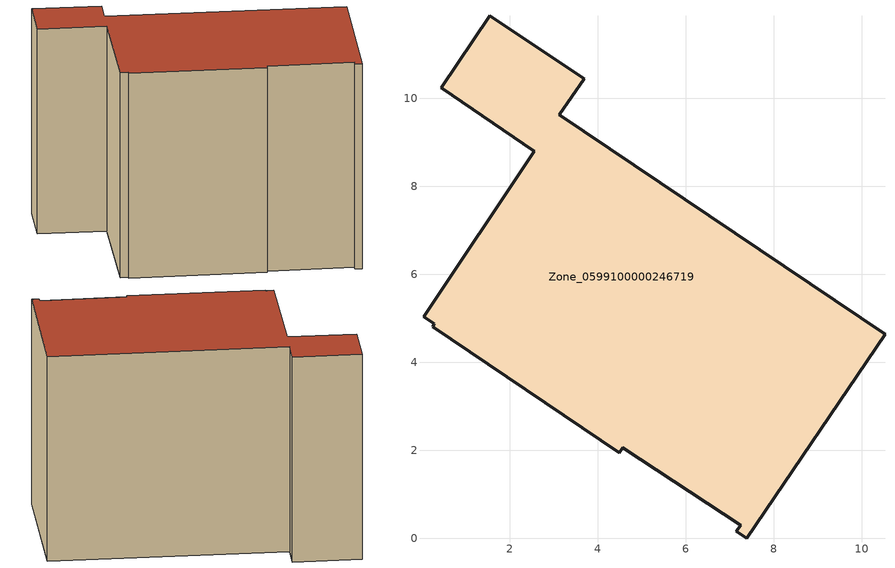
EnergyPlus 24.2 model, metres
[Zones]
Zone_0599100000246719
 floor ground (C_G): 0.04,5.03 2.56,8.8 0.44,10.24 1.55,11.88 3.69,10.44 3.13,9.63 10.53,4.64 7.39,0 7.15,0.16 7.26,0.29 4.57,2.06 4.49,1.95 0.25,4.8 0.29,4.87 z0.99
 wall outside (C_F): 3.69,10.44 1.55,11.88 0.44,10.24 2.56,8.8 0.04,5.03 0.29,4.87 0.25,4.8 4.49,1.95 4.57,2.06 7.26,0.29 7.15,0.16 7.39,0 10.53,4.64 3.13,9.63 3.69,10.44 z0.99:9.08
 roof outside (C_R): 2.56,8.8 0.04,5.03 0.29,4.87 0.25,4.8 4.49,1.95 4.57,2.06 7.26,0.29 7.15,0.16 7.39,0 10.53,4.64 3.13,9.63 3.69,10.44 1.55,11.88 0.44,10.24 z9.08
[BUILDING]
Pand.0599100000246719: North Axis=0; Terrain=City; Loads Convergence Tolerance Value=0.04; Temperature Convergence Tolerance Value=0.4; Solar Distribution=FullExterior; Maximum Number of Warmup Days=25; Minimum Number of Warmup Days=1
[Site:Location]
Rotterdam.The.Hague.AP_ZH_NLD Design_Conditions: Latitude=51.96; Longitude=4.45; Time Zone=1; Elevation=-4.5
[SITE:GROUNDTEMPERATURE:BUILDINGSURFACE]
18, 18, 18, 18, 18, 18, 18, 18, 18, 18, 18, 18
[MATERIAL] Thermal Absorptance=0.9; Solar Absorptance=0.7; Visible Absorptance=0.7
Name | Roughness | Thickness | Conductivity | Density | Specific Heat
G.TC.1975-1991 | MediumSmooth | 0.15 | 0.288461 | 540 | 1210
F.TC.1975-1991 | Rough | 0.3 | 0.230769 | 1920 | 840
R.TC.1975-1991 | MediumRough | 0.2 | 0.153846 | 1500 | 1000
[CONSTRUCTION]
C_G: G.TC.1975-1991
C_F: F.TC.1975-1991
C_R: R.TC.1975-1991
[ZONE]
Zone_0599100000246719: Type=1; Multiplier=1; Ceiling Height=Autocalculate; Volume=Autocalculate; Floor Area=autocalculate; Part of Total Floor Area=Yes
[ZONEINFILTRATION:DESIGNFLOWRATE]
Infil_Zone_0599100000246719: Zone or ZoneList or Space or SpaceList=Zone_0599100000246719; Schedule=AlwaysOn; Design Flow Rate Calculation Method=Flow/Area; Flow Rate per Floor Area=0.003; Constant Term Coefficient=1; Temperature Term Coefficient=0; Velocity Term Coefficient=0; Velocity Squared Term Coefficient=0
[HVACTEMPLATE:ZONE:IDEALLOADSAIRSYSTEM]
Zone_0599100000246719: Maximum Heating Supply Air Temperature=50; Minimum Cooling Supply Air Temperature=13; Maximum Heating Supply Air Humidity Ratio=0.0156; Minimum Cooling Supply Air Humidity Ratio=0.0077; Heating Limit=NoLimit; Cooling Limit=NoLimit; Dehumidification Control Type=ConstantSensibleHeatRatio; Cooling Sensible Heat Ratio=0.7; Dehumidification Setpoint=60; Humidification Control Type=None; Humidification Setpoint=30; Outdoor Air Method=None; Outdoor Air Flow Rate per Person=0.00944; Outdoor Air Flow Rate per Zone Floor Area=0; Outdoor Air Flow Rate per Zone=0; Demand Controlled Ventilation Type=None; Outdoor Air Economizer Type=NoEconomizer; Heat Recovery Type=None; Sensible Heat Recovery Effectiveness=0.7; Latent Heat Recovery Effectiveness=0.65
[ZONECONTROL:THERMOSTAT]
ThermostatControl_Zone_0599100000246719: Zone or ZoneList=Zone_0599100000246719; Control Type Schedule=DualSetpointControlType; Control 1=Thermostat_Zone_0599100000246719; Temperature Difference Between Cutout And Setpoint=0
[THERMOSTATSETPOINT:DUALSETPOINT]
Thermostat_Zone_0599100000246719: Heating Setpoint Temperature Schedule=HeatingSetpoint_Zone_0599100000246719; Cooling Setpoint Temperature Schedule=CoolingSetpoint_Zone_0599100000246719
[SCHEDULE:COMPACT]
HeatingSetpoint_Zone_0599100000246719: Through: 12/31, For: AllDays, Until: 24:00, 21
CoolingSetpoint_Zone_0599100000246719: Through: 12/31, For: AllDays, Until: 24:00, 24
DualSetpointControlType: Through: 12/31, For: AllDays, Until: 24:00, 4
AlwaysOn: Through: 12/31, For: AllDays, Until: 24:00, 1
